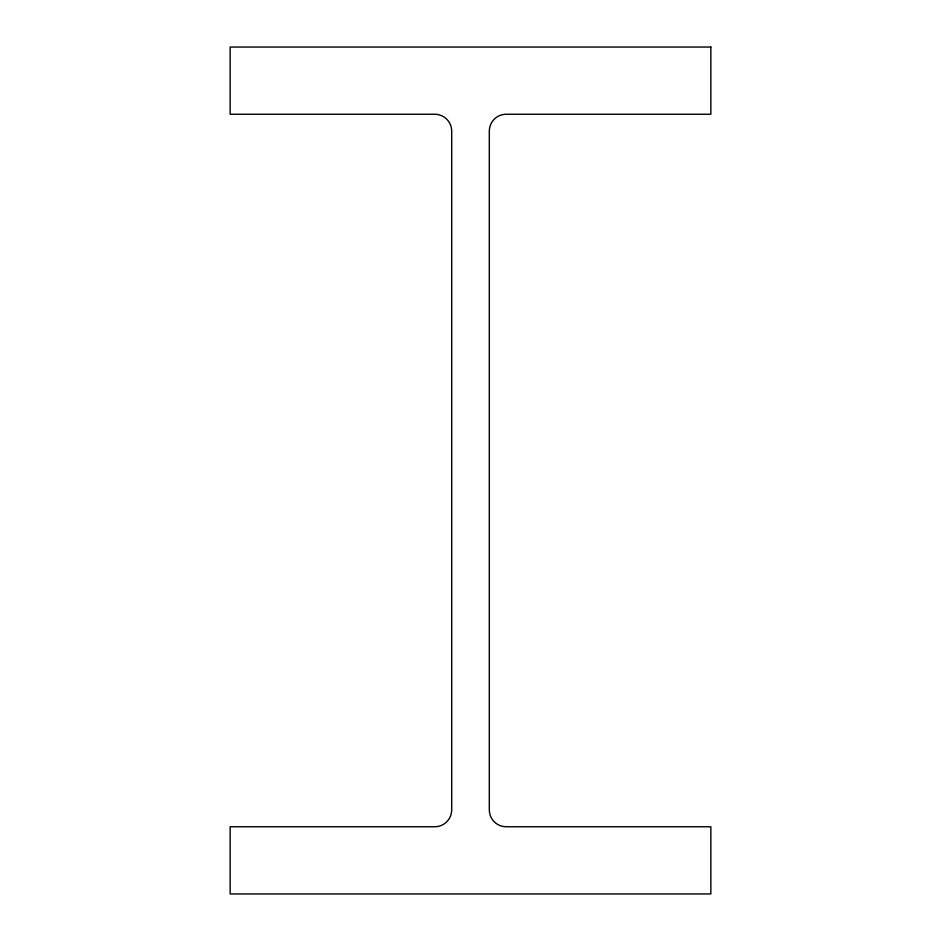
<?xml version="1.0" encoding="UTF-8"?>
<svg xmlns="http://www.w3.org/2000/svg" width="941" height="941" viewBox="0 0 941 941"><rect width="100%" height="100%" fill="white"/><g stroke="black" fill="none" stroke-linecap="round" stroke-linejoin="round"><path stroke-width="1.41" d="M710.855 47.05L230.145 47.05L230.145 114.249L434.789 114.249A16.903 16.903 0 0 1 451.692 131.152L451.692 809.848A16.903 16.903 0 0 1 434.789 826.751L230.145 826.751L230.145 893.95L710.855 893.95L710.855 826.751L506.211 826.751A16.903 16.903 0 0 1 489.308 809.848L489.308 131.152A16.903 16.903 0 0 1 506.211 114.249L710.855 114.249L710.855 47.05"/></g></svg>
